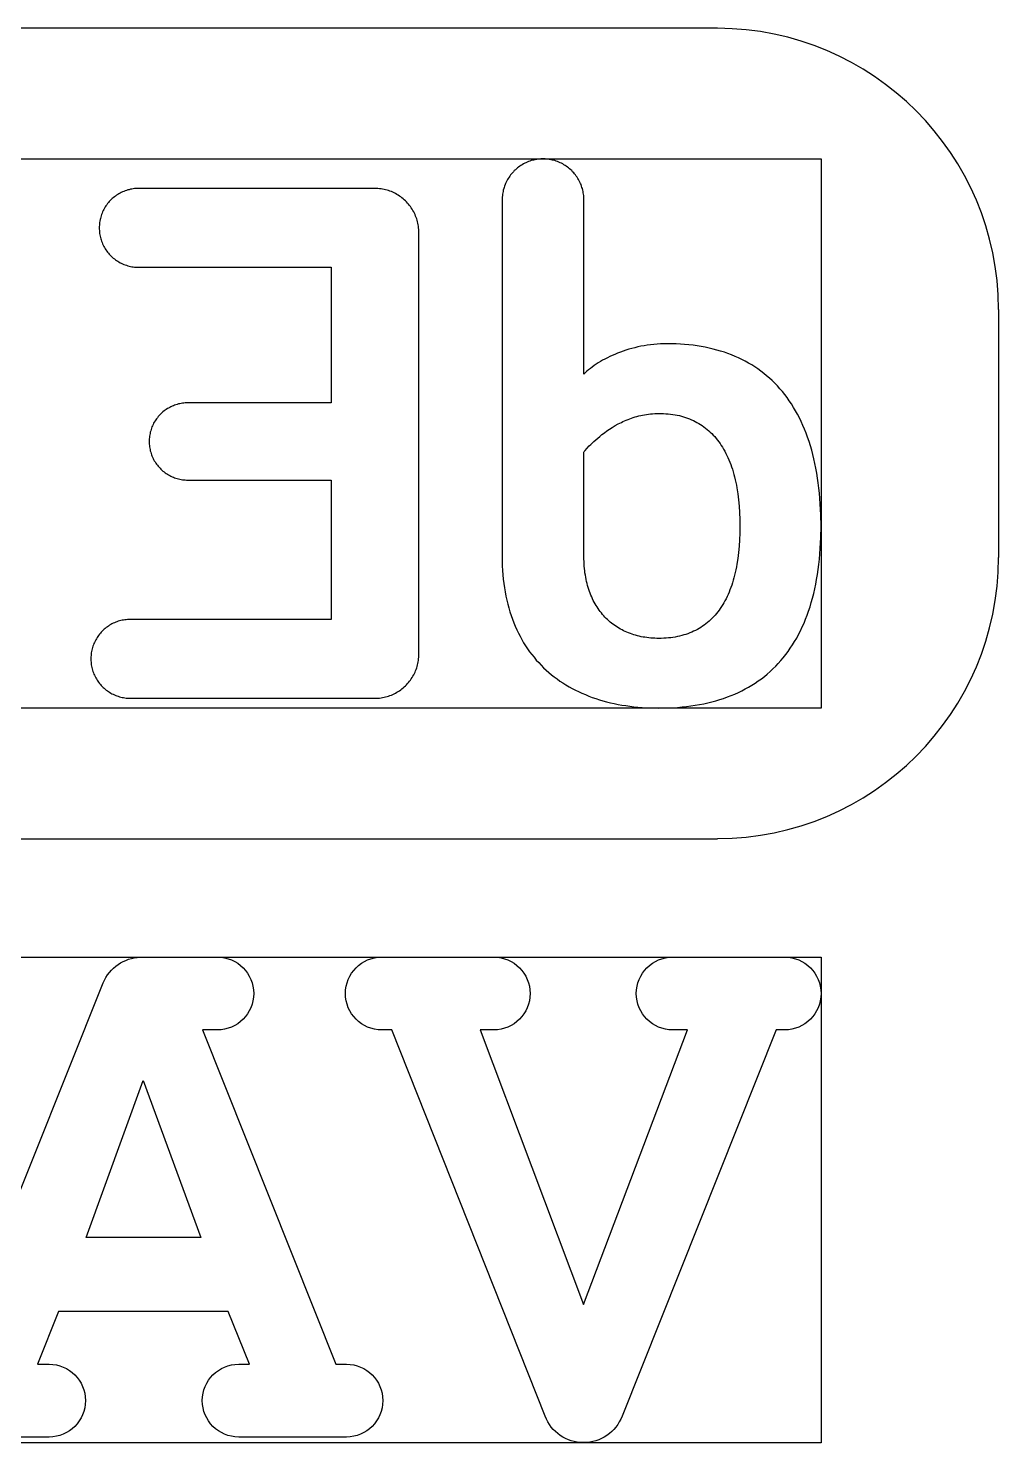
# Model space of a CAD drawing. Extents: x -770 to 754, y -86 to 233.
# Drawn here: x -532.72 to -522.33, y -6.02 to 9.13 of the extents above; entities that cross this region are included whole.
import ezdxf

# ---------------------------------------------------------------- set-up
doc = ezdxf.new("R2010")
doc.units = 0
doc.layers.add('2D_ACR_PLOT$ENGRAVING', color=1, linetype='CONTINUOUS')
doc.layers.add('2D_ACR_PLOT$NOPRINT', color=200, linetype='CONTINUOUS')

msp = doc.modelspace()

# ---------------------------------------------------------------- linework, layer by layer
at = {"layer": '2D_ACR_PLOT$ENGRAVING'}
for p, q in [((-525.337, 9.13), (-554.209, 9.13)), ((-527.245, 7.729), (-527.26, 7.727)), ((-527.23, 7.73), (-527.245, 7.729)), ((-527.215, 7.73), (-527.23, 7.73)), ((-527.2, 7.73), (-527.215, 7.73)), ((-527.185, 7.73), (-527.2, 7.73)), ((-527.17, 7.729), (-527.185, 7.73)), ((-527.155, 7.727), (-527.17, 7.729)), ((-527.535, 7.583), (-527.545, 7.571)), ((-527.525, 7.594), (-527.535, 7.583)), ((-527.515, 7.605), (-527.525, 7.594)), ((-527.504, 7.615), (-527.515, 7.605)), ((-527.492, 7.625), (-527.504, 7.615)), ((-527.481, 7.635), (-527.492, 7.625)), ((-527.469, 7.644), (-527.481, 7.635)), ((-527.456, 7.653), (-527.469, 7.644)), ((-527.444, 7.661), (-527.456, 7.653)), ((-527.431, 7.669), (-527.444, 7.661)), ((-527.418, 7.677), (-527.431, 7.669)), ((-527.404, 7.684), (-527.418, 7.677)), ((-527.391, 7.69), (-527.404, 7.684)), ((-527.377, 7.696), (-527.391, 7.69)), ((-527.363, 7.702), (-527.377, 7.696)), ((-527.349, 7.707), (-527.363, 7.702)), ((-527.334, 7.712), (-527.349, 7.707)), ((-527.32, 7.716), (-527.334, 7.712)), ((-527.305, 7.719), (-527.32, 7.716)), ((-527.29, 7.722), (-527.305, 7.719)), ((-527.275, 7.725), (-527.29, 7.722)), ((-527.26, 7.727), (-527.275, 7.725)), ((-527.14, 7.725), (-527.155, 7.727)), ((-527.125, 7.722), (-527.14, 7.725)), ((-527.11, 7.719), (-527.125, 7.722)), ((-527.095, 7.716), (-527.11, 7.719)), ((-527.081, 7.712), (-527.095, 7.716)), ((-527.066, 7.707), (-527.081, 7.712)), ((-527.052, 7.702), (-527.066, 7.707)), ((-527.038, 7.696), (-527.052, 7.702)), ((-527.024, 7.69), (-527.038, 7.696)), ((-527.011, 7.684), (-527.024, 7.69)), ((-526.997, 7.677), (-527.011, 7.684)), ((-526.984, 7.669), (-526.997, 7.677)), ((-526.971, 7.661), (-526.984, 7.669)), ((-526.959, 7.653), (-526.971, 7.661)), ((-526.946, 7.644), (-526.959, 7.653)), ((-526.934, 7.635), (-526.946, 7.644)), ((-526.923, 7.625), (-526.934, 7.635)), ((-526.911, 7.615), (-526.923, 7.625)), ((-526.9, 7.605), (-526.911, 7.615)), ((-526.89, 7.594), (-526.9, 7.605)), ((-526.879, 7.583), (-526.89, 7.594)), ((-526.87, 7.571), (-526.879, 7.583)), ((-527.625, 7.426), (-527.629, 7.412)), ((-527.62, 7.44), (-527.625, 7.426)), ((-527.614, 7.455), (-527.62, 7.44)), ((-527.609, 7.469), (-527.614, 7.455)), ((-527.602, 7.482), (-527.609, 7.469)), ((-527.595, 7.496), (-527.602, 7.482)), ((-527.588, 7.509), (-527.595, 7.496)), ((-527.58, 7.522), (-527.588, 7.509)), ((-527.572, 7.535), (-527.58, 7.522)), ((-527.564, 7.547), (-527.572, 7.535)), ((-527.555, 7.559), (-527.564, 7.547)), ((-527.545, 7.571), (-527.555, 7.559)), ((-526.86, 7.559), (-526.87, 7.571)), ((-526.851, 7.547), (-526.86, 7.559)), ((-526.843, 7.535), (-526.851, 7.547)), ((-526.834, 7.522), (-526.843, 7.535)), ((-526.827, 7.509), (-526.834, 7.522)), ((-526.819, 7.496), (-526.827, 7.509)), ((-526.813, 7.482), (-526.819, 7.496)), ((-526.806, 7.469), (-526.813, 7.482)), ((-526.8, 7.455), (-526.806, 7.469)), ((-526.795, 7.44), (-526.8, 7.455)), ((-526.79, 7.426), (-526.795, 7.44)), ((-526.786, 7.412), (-526.79, 7.426)), ((-531.854, 7.274), (-531.864, 7.263)), ((-531.844, 7.285), (-531.854, 7.274)), ((-531.834, 7.296), (-531.844, 7.285)), ((-531.823, 7.306), (-531.834, 7.296)), ((-531.812, 7.315), (-531.823, 7.306)), ((-531.8, 7.324), (-531.812, 7.315)), ((-531.789, 7.333), (-531.8, 7.324)), ((-531.776, 7.342), (-531.789, 7.333)), ((-531.764, 7.35), (-531.776, 7.342)), ((-531.752, 7.357), (-531.764, 7.35)), ((-531.739, 7.365), (-531.752, 7.357)), ((-531.726, 7.371), (-531.739, 7.365)), ((-531.712, 7.377), (-531.726, 7.371)), ((-531.699, 7.383), (-531.712, 7.377)), ((-531.685, 7.389), (-531.699, 7.383)), ((-531.671, 7.393), (-531.685, 7.389)), ((-531.657, 7.398), (-531.671, 7.393)), ((-531.643, 7.401), (-531.657, 7.398)), ((-531.628, 7.405), (-531.643, 7.401)), ((-531.614, 7.408), (-531.628, 7.405)), ((-531.599, 7.41), (-531.614, 7.408)), ((-531.585, 7.412), (-531.599, 7.41)), ((-531.57, 7.413), (-531.585, 7.412)), ((-531.555, 7.414), (-531.57, 7.413)), ((-531.541, 7.414), (-531.555, 7.414)), ((-529.009, 7.414), (-531.541, 7.414)), ((-528.992, 7.414), (-529.009, 7.414)), ((-528.976, 7.413), (-528.992, 7.414)), ((-528.96, 7.411), (-528.976, 7.413)), ((-528.943, 7.409), (-528.96, 7.411)), ((-528.927, 7.407), (-528.943, 7.409)), ((-528.911, 7.404), (-528.927, 7.407)), ((-528.895, 7.4), (-528.911, 7.404)), ((-528.879, 7.396), (-528.895, 7.4)), ((-528.863, 7.391), (-528.879, 7.396)), ((-528.848, 7.385), (-528.863, 7.391)), ((-528.832, 7.38), (-528.848, 7.385)), ((-528.817, 7.373), (-528.832, 7.38)), ((-528.802, 7.366), (-528.817, 7.373)), ((-528.788, 7.359), (-528.802, 7.366)), ((-528.773, 7.351), (-528.788, 7.359)), ((-528.759, 7.342), (-528.773, 7.351)), ((-528.746, 7.333), (-528.759, 7.342)), ((-528.732, 7.324), (-528.746, 7.333)), ((-528.719, 7.314), (-528.732, 7.324)), ((-528.706, 7.304), (-528.719, 7.314)), ((-528.694, 7.293), (-528.706, 7.304)), ((-528.682, 7.282), (-528.694, 7.293)), ((-528.67, 7.27), (-528.682, 7.282)), ((-527.645, 7.307), (-527.646, 7.292)), ((-527.646, 7.292), (-527.646, 3.47)), ((-527.643, 7.337), (-527.645, 7.322)), ((-527.645, 7.322), (-527.645, 7.307)), ((-527.641, 7.352), (-527.643, 7.337)), ((-527.639, 7.367), (-527.641, 7.352)), ((-527.636, 7.382), (-527.639, 7.367)), ((-527.633, 7.397), (-527.636, 7.382)), ((-527.629, 7.412), (-527.633, 7.397)), ((-526.782, 7.397), (-526.786, 7.412)), ((-526.779, 7.382), (-526.782, 7.397)), ((-526.776, 7.367), (-526.779, 7.382)), ((-526.773, 7.352), (-526.776, 7.367)), ((-526.772, 7.337), (-526.773, 7.352)), ((-526.77, 7.322), (-526.772, 7.337)), ((-526.77, 7.307), (-526.77, 7.322)), ((-526.769, 7.292), (-526.77, 7.307)), ((-526.769, 5.426), (-526.769, 7.292)), ((-531.937, 7.136), (-531.942, 7.122)), ((-531.932, 7.15), (-531.937, 7.136)), ((-531.926, 7.164), (-531.932, 7.15)), ((-531.92, 7.177), (-531.926, 7.164)), ((-531.913, 7.19), (-531.92, 7.177)), ((-531.906, 7.203), (-531.913, 7.19)), ((-531.898, 7.216), (-531.906, 7.203)), ((-531.89, 7.228), (-531.898, 7.216)), ((-531.882, 7.24), (-531.89, 7.228)), ((-531.873, 7.252), (-531.882, 7.24)), ((-531.864, 7.263), (-531.873, 7.252)), ((-528.659, 7.258), (-528.67, 7.27)), ((-528.648, 7.246), (-528.659, 7.258)), ((-528.638, 7.233), (-528.648, 7.246)), ((-528.628, 7.22), (-528.638, 7.233)), ((-528.619, 7.206), (-528.628, 7.22)), ((-528.61, 7.193), (-528.619, 7.206)), ((-528.601, 7.178), (-528.61, 7.193)), ((-528.593, 7.164), (-528.601, 7.178)), ((-528.586, 7.149), (-528.593, 7.164)), ((-528.579, 7.135), (-528.586, 7.149)), ((-528.572, 7.119), (-528.579, 7.135)), ((-531.961, 7.021), (-531.962, 7.007)), ((-531.962, 7.007), (-531.962, 6.992)), ((-531.962, 6.992), (-531.962, 6.977)), ((-531.962, 6.977), (-531.961, 6.963)), ((-531.96, 7.036), (-531.961, 7.021)), ((-531.958, 7.051), (-531.96, 7.036)), ((-531.956, 7.065), (-531.958, 7.051)), ((-531.953, 7.08), (-531.956, 7.065)), ((-531.95, 7.094), (-531.953, 7.08)), ((-531.946, 7.108), (-531.95, 7.094)), ((-531.942, 7.122), (-531.946, 7.108)), ((-528.567, 7.104), (-528.572, 7.119)), ((-528.561, 7.089), (-528.567, 7.104)), ((-528.556, 7.073), (-528.561, 7.089)), ((-528.552, 7.057), (-528.556, 7.073)), ((-528.548, 7.041), (-528.552, 7.057)), ((-528.545, 7.025), (-528.548, 7.041)), ((-528.543, 7.009), (-528.545, 7.025)), ((-528.541, 6.992), (-528.543, 7.009)), ((-528.539, 6.976), (-528.541, 6.992)), ((-528.538, 6.96), (-528.539, 6.976)), ((-531.961, 6.963), (-531.96, 6.948)), ((-531.96, 6.948), (-531.958, 6.933)), ((-531.958, 6.933), (-531.956, 6.919)), ((-531.956, 6.919), (-531.953, 6.904)), ((-531.953, 6.904), (-531.95, 6.89)), ((-531.95, 6.89), (-531.946, 6.876)), ((-531.946, 6.876), (-531.942, 6.862)), ((-531.942, 6.862), (-531.937, 6.848)), ((-531.937, 6.848), (-531.932, 6.834)), ((-531.932, 6.834), (-531.926, 6.82)), ((-531.926, 6.82), (-531.92, 6.807)), ((-528.538, 6.943), (-528.538, 6.96)), ((-528.538, 2.423), (-528.538, 6.943)), ((-531.92, 6.807), (-531.913, 6.794)), ((-531.913, 6.794), (-531.906, 6.781)), ((-531.906, 6.781), (-531.898, 6.768)), ((-531.898, 6.768), (-531.89, 6.756)), ((-531.89, 6.756), (-531.882, 6.744)), ((-531.882, 6.744), (-531.873, 6.732)), ((-531.873, 6.732), (-531.864, 6.721)), ((-531.864, 6.721), (-531.854, 6.71)), ((-531.854, 6.71), (-531.844, 6.699)), ((-531.844, 6.699), (-531.834, 6.688)), ((-531.834, 6.688), (-531.823, 6.678)), ((-531.823, 6.678), (-531.812, 6.669)), ((-531.812, 6.669), (-531.8, 6.66)), ((-531.8, 6.66), (-531.789, 6.651)), ((-531.789, 6.651), (-531.776, 6.642)), ((-531.776, 6.642), (-531.764, 6.634)), ((-531.764, 6.634), (-531.752, 6.627)), ((-531.752, 6.627), (-531.739, 6.619)), ((-531.739, 6.619), (-531.726, 6.613)), ((-531.726, 6.613), (-531.712, 6.607)), ((-531.712, 6.607), (-531.699, 6.601)), ((-531.699, 6.601), (-531.685, 6.595)), ((-531.685, 6.595), (-531.671, 6.591)), ((-531.671, 6.591), (-531.657, 6.586)), ((-531.657, 6.586), (-531.643, 6.583)), ((-531.643, 6.583), (-531.628, 6.579)), ((-531.628, 6.579), (-531.614, 6.576)), ((-531.614, 6.576), (-531.599, 6.574)), ((-531.599, 6.574), (-531.585, 6.572)), ((-531.585, 6.572), (-531.57, 6.571)), ((-531.57, 6.571), (-531.555, 6.57)), ((-531.555, 6.57), (-531.541, 6.57)), ((-531.541, 6.57), (-529.479, 6.57)), ((-529.479, 6.57), (-529.479, 5.118)), ((-522.325, 3.459), (-522.325, 6.119)), ((-526.492, 5.613), (-526.518, 5.6)), ((-526.465, 5.625), (-526.492, 5.613)), ((-526.437, 5.637), (-526.465, 5.625)), ((-526.408, 5.649), (-526.437, 5.637)), ((-526.379, 5.66), (-526.408, 5.649)), ((-526.349, 5.671), (-526.379, 5.66)), ((-526.319, 5.681), (-526.349, 5.671)), ((-526.287, 5.691), (-526.319, 5.681)), ((-526.256, 5.7), (-526.287, 5.691)), ((-526.224, 5.708), (-526.256, 5.7)), ((-526.191, 5.716), (-526.224, 5.708)), ((-526.158, 5.723), (-526.191, 5.716)), ((-526.124, 5.729), (-526.158, 5.723)), ((-526.09, 5.734), (-526.124, 5.729)), ((-526.055, 5.739), (-526.09, 5.734)), ((-526.02, 5.743), (-526.055, 5.739)), ((-525.985, 5.746), (-526.02, 5.743)), ((-525.949, 5.749), (-525.985, 5.746)), ((-525.913, 5.75), (-525.949, 5.749)), ((-525.877, 5.75), (-525.913, 5.75)), ((-525.829, 5.75), (-525.877, 5.75)), ((-525.782, 5.749), (-525.829, 5.75)), ((-525.735, 5.746), (-525.782, 5.749)), ((-525.69, 5.743), (-525.735, 5.746)), ((-525.644, 5.739), (-525.69, 5.743)), ((-525.6, 5.734), (-525.644, 5.739)), ((-525.556, 5.728), (-525.6, 5.734)), ((-525.512, 5.721), (-525.556, 5.728)), ((-525.469, 5.713), (-525.512, 5.721)), ((-525.427, 5.704), (-525.469, 5.713)), ((-525.386, 5.694), (-525.427, 5.704)), ((-525.345, 5.683), (-525.386, 5.694)), ((-525.305, 5.672), (-525.345, 5.683)), ((-525.265, 5.659), (-525.305, 5.672)), ((-525.226, 5.645), (-525.265, 5.659)), ((-525.188, 5.631), (-525.226, 5.645)), ((-525.15, 5.615), (-525.188, 5.631)), ((-525.113, 5.599), (-525.15, 5.615)), ((-526.737, 5.456), (-526.754, 5.441)), ((-526.719, 5.471), (-526.737, 5.456)), ((-526.7, 5.486), (-526.719, 5.471)), ((-526.681, 5.501), (-526.7, 5.486)), ((-526.66, 5.516), (-526.681, 5.501)), ((-526.638, 5.531), (-526.66, 5.516)), ((-526.616, 5.545), (-526.638, 5.531)), ((-526.593, 5.559), (-526.616, 5.545)), ((-526.569, 5.573), (-526.593, 5.559)), ((-526.544, 5.587), (-526.569, 5.573)), ((-526.518, 5.6), (-526.544, 5.587)), ((-525.077, 5.582), (-525.113, 5.599)), ((-525.041, 5.563), (-525.077, 5.582)), ((-525.007, 5.544), (-525.041, 5.563)), ((-524.972, 5.524), (-525.007, 5.544)), ((-524.939, 5.503), (-524.972, 5.524)), ((-524.906, 5.48), (-524.939, 5.503)), ((-524.874, 5.457), (-524.906, 5.48)), ((-524.843, 5.433), (-524.874, 5.457)), ((-526.754, 5.441), (-526.769, 5.426)), ((-524.812, 5.408), (-524.843, 5.433)), ((-524.782, 5.382), (-524.812, 5.408)), ((-524.753, 5.355), (-524.782, 5.382)), ((-524.724, 5.327), (-524.753, 5.355)), ((-524.697, 5.298), (-524.724, 5.327)), ((-524.67, 5.269), (-524.697, 5.298)), ((-524.643, 5.238), (-524.67, 5.269)), ((-524.618, 5.206), (-524.643, 5.238)), ((-524.593, 5.173), (-524.618, 5.206)), ((-524.569, 5.14), (-524.593, 5.173)), ((-531.301, 5.001), (-531.311, 4.991)), ((-531.29, 5.011), (-531.301, 5.001)), ((-531.279, 5.021), (-531.29, 5.011)), ((-531.268, 5.03), (-531.279, 5.021)), ((-531.256, 5.038), (-531.268, 5.03)), ((-531.245, 5.047), (-531.256, 5.038)), ((-531.232, 5.055), (-531.245, 5.047)), ((-531.22, 5.062), (-531.232, 5.055)), ((-531.207, 5.069), (-531.22, 5.062)), ((-531.195, 5.076), (-531.207, 5.069)), ((-531.181, 5.082), (-531.195, 5.076)), ((-531.168, 5.087), (-531.181, 5.082)), ((-531.155, 5.093), (-531.168, 5.087)), ((-531.141, 5.097), (-531.155, 5.093)), ((-531.127, 5.101), (-531.141, 5.097)), ((-531.113, 5.105), (-531.127, 5.101)), ((-531.099, 5.108), (-531.113, 5.105)), ((-531.085, 5.111), (-531.099, 5.108)), ((-531.071, 5.113), (-531.085, 5.111)), ((-531.056, 5.115), (-531.071, 5.113)), ((-531.042, 5.117), (-531.056, 5.115)), ((-531.028, 5.117), (-531.042, 5.117)), ((-531.013, 5.118), (-531.028, 5.117)), ((-529.479, 5.118), (-531.013, 5.118)), ((-526.055, 4.999), (-526.033, 5.001)), ((-526.033, 5.001), (-526.011, 5.003)), ((-526.011, 5.003), (-525.989, 5.003)), ((-525.989, 5.003), (-525.966, 5.004)), ((-525.966, 5.004), (-525.94, 5.003)), ((-525.94, 5.003), (-525.915, 5.003)), ((-525.915, 5.003), (-525.89, 5.001)), ((-525.89, 5.001), (-525.865, 4.999)), ((-524.546, 5.105), (-524.569, 5.14)), ((-524.523, 5.069), (-524.546, 5.105)), ((-524.502, 5.032), (-524.523, 5.069)), ((-524.481, 4.995), (-524.502, 5.032)), ((-531.397, 4.859), (-531.402, 4.845)), ((-531.391, 4.872), (-531.397, 4.859)), ((-531.385, 4.885), (-531.391, 4.872)), ((-531.379, 4.898), (-531.385, 4.885)), ((-531.372, 4.911), (-531.379, 4.898)), ((-531.364, 4.923), (-531.372, 4.911)), ((-531.356, 4.935), (-531.364, 4.923)), ((-531.348, 4.947), (-531.356, 4.935)), ((-531.339, 4.958), (-531.348, 4.947)), ((-531.33, 4.97), (-531.339, 4.958)), ((-531.321, 4.981), (-531.33, 4.97)), ((-531.311, 4.991), (-531.321, 4.981)), ((-526.495, 4.835), (-526.465, 4.854)), ((-526.465, 4.854), (-526.434, 4.873)), ((-526.434, 4.873), (-526.402, 4.891)), ((-526.402, 4.891), (-526.385, 4.899)), ((-526.385, 4.899), (-526.368, 4.908)), ((-526.368, 4.908), (-526.351, 4.916)), ((-526.351, 4.916), (-526.333, 4.924)), ((-526.333, 4.924), (-526.315, 4.932)), ((-526.315, 4.932), (-526.297, 4.939)), ((-526.297, 4.939), (-526.278, 4.946)), ((-526.278, 4.946), (-526.259, 4.953)), ((-526.259, 4.953), (-526.24, 4.96)), ((-526.24, 4.96), (-526.221, 4.966)), ((-526.221, 4.966), (-526.201, 4.971)), ((-526.201, 4.971), (-526.181, 4.977)), ((-526.181, 4.977), (-526.161, 4.982)), ((-526.161, 4.982), (-526.14, 4.986)), ((-526.14, 4.986), (-526.119, 4.99)), ((-526.119, 4.99), (-526.098, 4.994)), ((-526.098, 4.994), (-526.077, 4.997)), ((-526.077, 4.997), (-526.055, 4.999)), ((-525.865, 4.999), (-525.841, 4.996)), ((-525.841, 4.996), (-525.817, 4.993)), ((-525.817, 4.993), (-525.793, 4.989)), ((-525.793, 4.989), (-525.77, 4.985)), ((-525.77, 4.985), (-525.747, 4.98)), ((-525.747, 4.98), (-525.725, 4.974)), ((-525.725, 4.974), (-525.703, 4.968)), ((-525.703, 4.968), (-525.681, 4.961)), ((-525.681, 4.961), (-525.659, 4.954)), ((-525.659, 4.954), (-525.638, 4.946)), ((-525.638, 4.946), (-525.618, 4.937)), ((-525.618, 4.937), (-525.597, 4.928)), ((-525.597, 4.928), (-525.578, 4.918)), ((-525.578, 4.918), (-525.558, 4.908)), ((-525.558, 4.908), (-525.539, 4.897)), ((-525.539, 4.897), (-525.52, 4.885)), ((-525.52, 4.885), (-525.502, 4.873)), ((-525.502, 4.873), (-525.484, 4.86)), ((-525.484, 4.86), (-525.466, 4.847)), ((-524.461, 4.956), (-524.481, 4.995)), ((-524.442, 4.917), (-524.461, 4.956)), ((-524.423, 4.876), (-524.442, 4.917)), ((-524.405, 4.834), (-524.423, 4.876)), ((-531.426, 4.732), (-531.427, 4.718)), ((-531.427, 4.718), (-531.427, 4.704)), ((-531.427, 4.704), (-531.427, 4.689)), ((-531.425, 4.747), (-531.426, 4.732)), ((-531.423, 4.761), (-531.425, 4.747)), ((-531.421, 4.775), (-531.423, 4.761)), ((-531.418, 4.79), (-531.421, 4.775)), ((-531.415, 4.804), (-531.418, 4.79)), ((-531.411, 4.818), (-531.415, 4.804)), ((-531.407, 4.832), (-531.411, 4.818)), ((-531.402, 4.845), (-531.407, 4.832)), ((-526.681, 4.686), (-526.663, 4.703)), ((-526.663, 4.703), (-526.643, 4.721)), ((-526.643, 4.721), (-526.622, 4.739)), ((-526.622, 4.739), (-526.6, 4.758)), ((-526.6, 4.758), (-526.576, 4.778)), ((-526.576, 4.778), (-526.55, 4.797)), ((-526.55, 4.797), (-526.523, 4.816)), ((-526.523, 4.816), (-526.495, 4.835)), ((-525.466, 4.847), (-525.449, 4.833)), ((-525.449, 4.833), (-525.432, 4.819)), ((-525.432, 4.819), (-525.415, 4.803)), ((-525.415, 4.803), (-525.399, 4.788)), ((-525.399, 4.788), (-525.384, 4.772)), ((-525.384, 4.772), (-525.368, 4.755)), ((-525.368, 4.755), (-525.353, 4.737)), ((-525.353, 4.737), (-525.339, 4.719)), ((-525.339, 4.719), (-525.325, 4.701)), ((-525.325, 4.701), (-525.311, 4.681)), ((-524.389, 4.792), (-524.405, 4.834)), ((-524.373, 4.748), (-524.389, 4.792)), ((-524.357, 4.704), (-524.373, 4.748)), ((-524.343, 4.658), (-524.357, 4.704)), ((-531.427, 4.689), (-531.426, 4.675)), ((-531.426, 4.675), (-531.425, 4.66)), ((-531.425, 4.66), (-531.423, 4.646)), ((-531.423, 4.646), (-531.421, 4.632)), ((-531.421, 4.632), (-531.418, 4.618)), ((-531.418, 4.618), (-531.415, 4.604)), ((-531.415, 4.604), (-531.411, 4.59)), ((-531.411, 4.59), (-531.407, 4.576)), ((-531.407, 4.576), (-531.402, 4.562)), ((-531.402, 4.562), (-531.397, 4.549)), ((-531.397, 4.549), (-531.391, 4.535)), ((-526.769, 4.59), (-526.766, 4.595)), ((-526.769, 3.47), (-526.769, 4.59)), ((-526.766, 4.595), (-526.755, 4.608)), ((-526.755, 4.608), (-526.737, 4.628)), ((-526.737, 4.628), (-526.712, 4.655)), ((-526.712, 4.655), (-526.697, 4.67)), ((-526.697, 4.67), (-526.681, 4.686)), ((-525.311, 4.681), (-525.298, 4.662)), ((-525.298, 4.662), (-525.285, 4.641)), ((-525.285, 4.641), (-525.273, 4.62)), ((-525.273, 4.62), (-525.261, 4.599)), ((-525.261, 4.599), (-525.249, 4.576)), ((-525.249, 4.576), (-525.238, 4.554)), ((-525.238, 4.554), (-525.227, 4.53)), ((-524.329, 4.612), (-524.343, 4.658)), ((-524.317, 4.564), (-524.329, 4.612)), ((-524.305, 4.516), (-524.317, 4.564)), ((-531.391, 4.535), (-531.385, 4.522)), ((-531.385, 4.522), (-531.379, 4.509)), ((-531.379, 4.509), (-531.372, 4.497)), ((-531.372, 4.497), (-531.364, 4.484)), ((-531.364, 4.484), (-531.356, 4.472)), ((-531.356, 4.472), (-531.348, 4.46)), ((-531.348, 4.46), (-531.339, 4.449)), ((-531.339, 4.449), (-531.33, 4.438)), ((-531.33, 4.438), (-531.321, 4.427)), ((-531.321, 4.427), (-531.311, 4.416)), ((-531.311, 4.416), (-531.301, 4.406)), ((-531.301, 4.406), (-531.29, 4.396)), ((-531.29, 4.396), (-531.279, 4.387)), ((-525.227, 4.53), (-525.216, 4.506)), ((-525.216, 4.506), (-525.207, 4.482)), ((-525.207, 4.482), (-525.197, 4.457)), ((-525.197, 4.457), (-525.188, 4.431)), ((-525.188, 4.431), (-525.179, 4.405)), ((-525.179, 4.405), (-525.171, 4.378)), ((-524.294, 4.466), (-524.305, 4.516)), ((-524.284, 4.416), (-524.294, 4.466)), ((-524.274, 4.364), (-524.284, 4.416)), ((-531.279, 4.387), (-531.268, 4.377)), ((-531.268, 4.377), (-531.256, 4.369)), ((-531.256, 4.369), (-531.245, 4.361)), ((-531.245, 4.361), (-531.232, 4.353)), ((-531.232, 4.353), (-531.22, 4.345)), ((-531.22, 4.345), (-531.207, 4.338)), ((-531.207, 4.338), (-531.195, 4.332)), ((-531.195, 4.332), (-531.181, 4.326)), ((-531.181, 4.326), (-531.168, 4.32)), ((-531.168, 4.32), (-531.155, 4.315)), ((-531.155, 4.315), (-531.141, 4.31)), ((-531.141, 4.31), (-531.127, 4.306)), ((-531.127, 4.306), (-531.113, 4.302)), ((-531.113, 4.302), (-531.099, 4.299)), ((-531.099, 4.299), (-531.085, 4.296)), ((-531.085, 4.296), (-531.071, 4.294)), ((-531.071, 4.294), (-531.056, 4.292)), ((-531.056, 4.292), (-531.042, 4.291)), ((-531.042, 4.291), (-531.028, 4.29)), ((-531.028, 4.29), (-531.013, 4.29)), ((-531.013, 4.29), (-529.479, 4.29)), ((-529.479, 4.29), (-529.479, 2.797)), ((-525.171, 4.378), (-525.163, 4.351)), ((-525.163, 4.351), (-525.156, 4.323)), ((-525.156, 4.323), (-525.149, 4.294)), ((-525.149, 4.294), (-525.142, 4.265)), ((-525.142, 4.265), (-525.136, 4.235)), ((-524.266, 4.312), (-524.274, 4.364)), ((-524.258, 4.259), (-524.266, 4.312)), ((-524.251, 4.204), (-524.258, 4.259)), ((-525.136, 4.235), (-525.13, 4.205)), ((-525.13, 4.205), (-525.121, 4.142)), ((-525.121, 4.142), (-525.112, 4.077)), ((-524.246, 4.149), (-524.251, 4.204)), ((-524.237, 4.035), (-524.246, 4.149)), ((-525.112, 4.077), (-525.106, 4.01)), ((-525.106, 4.01), (-525.101, 3.941)), ((-525.101, 3.941), (-525.099, 3.869)), ((-524.231, 3.917), (-524.237, 4.035)), ((-525.099, 3.869), (-525.098, 3.795)), ((-525.098, 3.795), (-525.099, 3.721)), ((-524.229, 3.795), (-524.231, 3.917)), ((-524.231, 3.673), (-524.229, 3.795)), ((-525.101, 3.65), (-525.106, 3.581)), ((-525.099, 3.721), (-525.101, 3.65)), ((-524.237, 3.555), (-524.231, 3.673)), ((-525.112, 3.515), (-525.12, 3.451)), ((-525.106, 3.581), (-525.112, 3.515)), ((-524.246, 3.441), (-524.241, 3.498)), ((-524.241, 3.498), (-524.237, 3.555)), ((-527.646, 3.47), (-527.645, 3.42)), ((-527.645, 3.42), (-527.644, 3.371)), ((-527.644, 3.371), (-527.641, 3.322)), ((-526.769, 3.444), (-526.769, 3.47)), ((-526.768, 3.418), (-526.769, 3.444)), ((-526.767, 3.393), (-526.768, 3.418)), ((-526.765, 3.368), (-526.767, 3.393)), ((-526.763, 3.343), (-526.765, 3.368)), ((-526.761, 3.319), (-526.763, 3.343)), ((-525.135, 3.359), (-525.141, 3.329)), ((-525.13, 3.389), (-525.135, 3.359)), ((-525.12, 3.451), (-525.13, 3.389)), ((-524.259, 3.331), (-524.252, 3.386)), ((-524.252, 3.386), (-524.246, 3.441)), ((-527.641, 3.322), (-527.638, 3.274)), ((-527.638, 3.274), (-527.633, 3.227)), ((-527.633, 3.227), (-527.628, 3.181)), ((-526.758, 3.295), (-526.761, 3.319)), ((-526.754, 3.272), (-526.758, 3.295)), ((-526.75, 3.249), (-526.754, 3.272)), ((-526.746, 3.226), (-526.75, 3.249)), ((-526.741, 3.203), (-526.746, 3.226)), ((-526.735, 3.181), (-526.741, 3.203)), ((-525.178, 3.19), (-525.186, 3.164)), ((-525.17, 3.217), (-525.178, 3.19)), ((-525.162, 3.244), (-525.17, 3.217)), ((-525.155, 3.272), (-525.162, 3.244)), ((-525.148, 3.3), (-525.155, 3.272)), ((-525.141, 3.329), (-525.148, 3.3)), ((-524.285, 3.174), (-524.276, 3.226)), ((-524.276, 3.226), (-524.267, 3.278)), ((-524.267, 3.278), (-524.259, 3.331)), ((-527.628, 3.181), (-527.621, 3.135)), ((-527.621, 3.135), (-527.614, 3.091)), ((-527.614, 3.091), (-527.605, 3.047)), ((-527.605, 3.047), (-527.596, 3.004)), ((-526.73, 3.16), (-526.735, 3.181)), ((-526.724, 3.138), (-526.73, 3.16)), ((-526.717, 3.118), (-526.724, 3.138)), ((-526.71, 3.097), (-526.717, 3.118)), ((-526.702, 3.077), (-526.71, 3.097)), ((-526.695, 3.057), (-526.702, 3.077)), ((-526.686, 3.038), (-526.695, 3.057)), ((-526.678, 3.019), (-526.686, 3.038)), ((-525.235, 3.042), (-525.247, 3.019)), ((-525.225, 3.065), (-525.235, 3.042)), ((-525.214, 3.089), (-525.225, 3.065)), ((-525.205, 3.113), (-525.214, 3.089)), ((-525.195, 3.138), (-525.205, 3.113)), ((-525.186, 3.164), (-525.195, 3.138)), ((-524.319, 3.026), (-524.307, 3.075)), ((-524.307, 3.075), (-524.296, 3.124)), ((-524.296, 3.124), (-524.285, 3.174)), ((-527.596, 3.004), (-527.586, 2.961)), ((-527.586, 2.961), (-527.575, 2.92)), ((-527.575, 2.92), (-527.563, 2.879)), ((-526.669, 3), (-526.678, 3.019)), ((-526.659, 2.982), (-526.669, 3)), ((-526.649, 2.964), (-526.659, 2.982)), ((-526.639, 2.947), (-526.649, 2.964)), ((-526.629, 2.93), (-526.639, 2.947)), ((-526.618, 2.913), (-526.629, 2.93)), ((-526.606, 2.897), (-526.618, 2.913)), ((-526.595, 2.881), (-526.606, 2.897)), ((-526.582, 2.866), (-526.595, 2.881)), ((-525.322, 2.896), (-525.336, 2.878)), ((-525.308, 2.915), (-525.322, 2.896)), ((-525.295, 2.935), (-525.308, 2.915)), ((-525.282, 2.955), (-525.295, 2.935)), ((-525.27, 2.976), (-525.282, 2.955)), ((-525.258, 2.997), (-525.27, 2.976)), ((-525.247, 3.019), (-525.258, 2.997)), ((-524.377, 2.843), (-524.362, 2.887)), ((-524.362, 2.887), (-524.347, 2.932)), ((-524.347, 2.932), (-524.333, 2.979)), ((-524.333, 2.979), (-524.319, 3.026)), ((-531.851, 2.734), (-531.864, 2.726)), ((-531.839, 2.741), (-531.851, 2.734)), ((-531.826, 2.748), (-531.839, 2.741)), ((-531.813, 2.755), (-531.826, 2.748)), ((-531.8, 2.761), (-531.813, 2.755)), ((-531.786, 2.767), (-531.8, 2.761)), ((-531.773, 2.772), (-531.786, 2.767)), ((-531.759, 2.777), (-531.773, 2.772)), ((-531.745, 2.781), (-531.759, 2.777)), ((-531.731, 2.784), (-531.745, 2.781)), ((-531.717, 2.788), (-531.731, 2.784)), ((-531.702, 2.79), (-531.717, 2.788)), ((-531.688, 2.793), (-531.702, 2.79)), ((-531.673, 2.794), (-531.688, 2.793)), ((-531.659, 2.796), (-531.673, 2.794)), ((-531.644, 2.796), (-531.659, 2.796)), ((-531.63, 2.797), (-531.644, 2.796)), ((-529.479, 2.797), (-531.63, 2.797)), ((-527.563, 2.879), (-527.55, 2.839)), ((-527.55, 2.839), (-527.536, 2.8)), ((-527.536, 2.8), (-527.521, 2.761)), ((-527.521, 2.761), (-527.506, 2.724)), ((-526.57, 2.851), (-526.582, 2.866)), ((-526.557, 2.836), (-526.57, 2.851)), ((-526.544, 2.822), (-526.557, 2.836)), ((-526.531, 2.808), (-526.544, 2.822)), ((-526.517, 2.795), (-526.531, 2.808)), ((-526.503, 2.782), (-526.517, 2.795)), ((-526.488, 2.769), (-526.503, 2.782)), ((-526.473, 2.757), (-526.488, 2.769)), ((-526.458, 2.746), (-526.473, 2.757)), ((-526.443, 2.734), (-526.458, 2.746)), ((-526.427, 2.723), (-526.443, 2.734)), ((-525.48, 2.737), (-525.498, 2.724)), ((-525.462, 2.75), (-525.48, 2.737)), ((-525.445, 2.764), (-525.462, 2.75)), ((-525.428, 2.779), (-525.445, 2.764)), ((-525.412, 2.794), (-525.428, 2.779)), ((-525.396, 2.809), (-525.412, 2.794)), ((-525.38, 2.825), (-525.396, 2.809)), ((-525.365, 2.842), (-525.38, 2.825)), ((-525.35, 2.86), (-525.365, 2.842)), ((-525.336, 2.878), (-525.35, 2.86)), ((-524.43, 2.716), (-524.411, 2.757)), ((-524.411, 2.757), (-524.394, 2.799)), ((-524.394, 2.799), (-524.377, 2.843)), ((-532, 2.577), (-532.007, 2.564)), ((-531.993, 2.59), (-532, 2.577)), ((-531.985, 2.602), (-531.993, 2.59)), ((-531.977, 2.614), (-531.985, 2.602)), ((-531.969, 2.626), (-531.977, 2.614)), ((-531.96, 2.638), (-531.969, 2.626)), ((-531.95, 2.649), (-531.96, 2.638)), ((-531.941, 2.66), (-531.95, 2.649)), ((-531.931, 2.671), (-531.941, 2.66)), ((-531.92, 2.681), (-531.931, 2.671)), ((-531.91, 2.691), (-531.92, 2.681)), ((-531.899, 2.7), (-531.91, 2.691)), ((-531.887, 2.709), (-531.899, 2.7)), ((-531.875, 2.718), (-531.887, 2.709)), ((-531.864, 2.726), (-531.875, 2.718)), ((-527.506, 2.724), (-527.489, 2.687)), ((-527.489, 2.687), (-527.472, 2.651)), ((-527.472, 2.651), (-527.454, 2.616)), ((-527.454, 2.616), (-527.435, 2.581)), ((-527.435, 2.581), (-527.415, 2.547)), ((-526.411, 2.713), (-526.427, 2.723)), ((-526.394, 2.703), (-526.411, 2.713)), ((-526.378, 2.693), (-526.394, 2.703)), ((-526.361, 2.684), (-526.378, 2.693)), ((-526.344, 2.676), (-526.361, 2.684)), ((-526.326, 2.667), (-526.344, 2.676)), ((-526.308, 2.659), (-526.326, 2.667)), ((-526.29, 2.652), (-526.308, 2.659)), ((-526.272, 2.645), (-526.29, 2.652)), ((-526.253, 2.638), (-526.272, 2.645)), ((-526.234, 2.632), (-526.253, 2.638)), ((-526.215, 2.627), (-526.234, 2.632)), ((-526.195, 2.621), (-526.215, 2.627)), ((-526.176, 2.617), (-526.195, 2.621)), ((-526.156, 2.612), (-526.176, 2.617)), ((-526.136, 2.608), (-526.156, 2.612)), ((-526.115, 2.605), (-526.136, 2.608)), ((-526.095, 2.602), (-526.115, 2.605)), ((-526.074, 2.6), (-526.095, 2.602)), ((-526.053, 2.597), (-526.074, 2.6)), ((-526.031, 2.596), (-526.053, 2.597)), ((-526.01, 2.595), (-526.031, 2.596)), ((-525.988, 2.594), (-526.01, 2.595)), ((-525.966, 2.594), (-525.988, 2.594)), ((-525.94, 2.594), (-525.966, 2.594)), ((-525.914, 2.595), (-525.94, 2.594)), ((-525.889, 2.596), (-525.914, 2.595)), ((-525.864, 2.599), (-525.889, 2.596)), ((-525.839, 2.601), (-525.864, 2.599)), ((-525.815, 2.604), (-525.839, 2.601)), ((-525.791, 2.608), (-525.815, 2.604)), ((-525.768, 2.613), (-525.791, 2.608)), ((-525.745, 2.618), (-525.768, 2.613)), ((-525.722, 2.623), (-525.745, 2.618)), ((-525.7, 2.63), (-525.722, 2.623)), ((-525.678, 2.636), (-525.7, 2.63)), ((-525.656, 2.644), (-525.678, 2.636)), ((-525.635, 2.652), (-525.656, 2.644)), ((-525.614, 2.66), (-525.635, 2.652)), ((-525.594, 2.67), (-525.614, 2.66)), ((-525.574, 2.679), (-525.594, 2.67)), ((-525.554, 2.69), (-525.574, 2.679)), ((-525.535, 2.701), (-525.554, 2.69)), ((-525.516, 2.712), (-525.535, 2.701)), ((-525.498, 2.724), (-525.516, 2.712)), ((-524.512, 2.56), (-524.49, 2.597)), ((-524.49, 2.597), (-524.469, 2.636)), ((-524.469, 2.636), (-524.449, 2.675)), ((-524.449, 2.675), (-524.43, 2.716)), ((-532.049, 2.426), (-532.05, 2.411)), ((-532.047, 2.44), (-532.049, 2.426)), ((-532.044, 2.454), (-532.047, 2.44)), ((-532.041, 2.469), (-532.044, 2.454)), ((-532.038, 2.483), (-532.041, 2.469)), ((-532.034, 2.497), (-532.038, 2.483)), ((-532.029, 2.511), (-532.034, 2.497)), ((-532.024, 2.524), (-532.029, 2.511)), ((-532.019, 2.538), (-532.024, 2.524)), ((-532.013, 2.551), (-532.019, 2.538)), ((-532.007, 2.564), (-532.013, 2.551)), ((-527.415, 2.547), (-527.394, 2.515)), ((-527.394, 2.515), (-527.373, 2.482)), ((-527.373, 2.482), (-527.351, 2.451)), ((-527.351, 2.451), (-527.328, 2.421)), ((-524.607, 2.42), (-524.582, 2.453)), ((-524.582, 2.453), (-524.558, 2.488)), ((-524.558, 2.488), (-524.534, 2.523)), ((-524.534, 2.523), (-524.512, 2.56)), ((-532.051, 2.397), (-532.052, 2.382)), ((-532.052, 2.382), (-532.052, 2.367)), ((-532.052, 2.367), (-532.051, 2.353)), ((-532.05, 2.411), (-532.051, 2.397)), ((-532.051, 2.353), (-532.05, 2.338)), ((-532.05, 2.338), (-532.049, 2.324)), ((-532.049, 2.324), (-532.047, 2.309)), ((-532.047, 2.309), (-532.044, 2.295)), ((-532.044, 2.295), (-532.041, 2.281)), ((-532.041, 2.281), (-532.038, 2.267)), ((-528.567, 2.262), (-528.561, 2.278)), ((-528.561, 2.278), (-528.556, 2.294)), ((-528.556, 2.294), (-528.552, 2.31)), ((-528.552, 2.31), (-528.548, 2.326)), ((-528.548, 2.326), (-528.545, 2.342)), ((-528.545, 2.342), (-528.543, 2.358)), ((-528.543, 2.358), (-528.541, 2.374)), ((-528.541, 2.374), (-528.539, 2.391)), ((-528.539, 2.391), (-528.538, 2.407)), ((-528.538, 2.407), (-528.538, 2.423)), ((-527.328, 2.421), (-527.304, 2.391)), ((-527.304, 2.391), (-527.28, 2.362)), ((-527.28, 2.362), (-527.254, 2.334)), ((-527.254, 2.334), (-527.228, 2.306)), ((-527.228, 2.306), (-527.201, 2.28)), ((-527.201, 2.28), (-527.174, 2.254)), ((-524.744, 2.267), (-524.715, 2.295)), ((-524.715, 2.295), (-524.687, 2.325)), ((-524.687, 2.325), (-524.659, 2.356)), ((-524.659, 2.356), (-524.633, 2.387)), ((-524.633, 2.387), (-524.607, 2.42)), ((-532.038, 2.267), (-532.034, 2.253)), ((-532.034, 2.253), (-532.029, 2.239)), ((-532.029, 2.239), (-532.024, 2.225)), ((-532.024, 2.225), (-532.019, 2.212)), ((-532.019, 2.212), (-532.013, 2.198)), ((-532.013, 2.198), (-532.007, 2.185)), ((-532.007, 2.185), (-532, 2.172)), ((-532, 2.172), (-531.993, 2.16)), ((-531.993, 2.16), (-531.985, 2.147)), ((-531.985, 2.147), (-531.977, 2.135)), ((-531.977, 2.135), (-531.969, 2.123)), ((-531.969, 2.123), (-531.96, 2.112)), ((-528.648, 2.121), (-528.638, 2.134)), ((-528.638, 2.134), (-528.628, 2.147)), ((-528.628, 2.147), (-528.619, 2.16)), ((-528.619, 2.16), (-528.61, 2.174)), ((-528.61, 2.174), (-528.601, 2.188)), ((-528.601, 2.188), (-528.593, 2.203)), ((-528.593, 2.203), (-528.586, 2.217)), ((-528.586, 2.217), (-528.579, 2.232)), ((-528.579, 2.232), (-528.572, 2.247)), ((-528.572, 2.247), (-528.567, 2.262)), ((-527.174, 2.254), (-527.146, 2.229)), ((-527.146, 2.229), (-527.117, 2.205)), ((-527.117, 2.205), (-527.087, 2.181)), ((-527.087, 2.181), (-527.057, 2.159)), ((-527.057, 2.159), (-527.026, 2.137)), ((-527.026, 2.137), (-526.994, 2.116)), ((-524.935, 2.115), (-524.901, 2.138)), ((-524.901, 2.138), (-524.868, 2.162)), ((-524.868, 2.162), (-524.836, 2.186)), ((-524.836, 2.186), (-524.805, 2.212)), ((-524.805, 2.212), (-524.774, 2.239)), ((-524.774, 2.239), (-524.744, 2.267)), ((-531.96, 2.112), (-531.95, 2.1)), ((-531.95, 2.1), (-531.941, 2.09)), ((-531.941, 2.09), (-531.931, 2.079)), ((-531.931, 2.079), (-531.92, 2.069)), ((-531.92, 2.069), (-531.91, 2.059)), ((-531.91, 2.059), (-531.899, 2.049)), ((-531.899, 2.049), (-531.887, 2.04)), ((-531.887, 2.04), (-531.875, 2.032)), ((-531.875, 2.032), (-531.864, 2.023)), ((-531.864, 2.023), (-531.851, 2.016)), ((-531.851, 2.016), (-531.839, 2.008)), ((-531.839, 2.008), (-531.826, 2.001)), ((-531.826, 2.001), (-531.813, 1.995)), ((-531.813, 1.995), (-531.8, 1.988)), ((-531.8, 1.988), (-531.786, 1.983)), ((-531.786, 1.983), (-531.773, 1.978)), ((-531.773, 1.978), (-531.759, 1.973)), ((-531.759, 1.973), (-531.745, 1.969)), ((-528.895, 1.967), (-528.879, 1.971)), ((-528.879, 1.971), (-528.863, 1.976)), ((-528.863, 1.976), (-528.848, 1.981)), ((-528.848, 1.981), (-528.832, 1.987)), ((-528.832, 1.987), (-528.817, 1.994)), ((-528.817, 1.994), (-528.802, 2.001)), ((-528.802, 2.001), (-528.788, 2.008)), ((-528.788, 2.008), (-528.774, 2.016)), ((-528.774, 2.016), (-528.759, 2.024)), ((-528.759, 2.024), (-528.746, 2.033)), ((-528.746, 2.033), (-528.732, 2.043)), ((-528.732, 2.043), (-528.719, 2.053)), ((-528.719, 2.053), (-528.706, 2.063)), ((-528.706, 2.063), (-528.694, 2.074)), ((-528.694, 2.074), (-528.682, 2.085)), ((-528.682, 2.085), (-528.67, 2.097)), ((-528.67, 2.097), (-528.659, 2.109)), ((-528.659, 2.109), (-528.648, 2.121)), ((-526.994, 2.116), (-526.962, 2.096)), ((-526.962, 2.096), (-526.929, 2.076)), ((-526.929, 2.076), (-526.895, 2.058)), ((-526.895, 2.058), (-526.861, 2.04)), ((-526.861, 2.04), (-526.826, 2.023)), ((-526.826, 2.023), (-526.791, 2.006)), ((-526.791, 2.006), (-526.754, 1.991)), ((-526.754, 1.991), (-526.718, 1.976)), ((-526.718, 1.976), (-526.68, 1.962)), ((-525.232, 1.966), (-525.193, 1.981)), ((-525.193, 1.981), (-525.154, 1.997)), ((-525.154, 1.997), (-525.115, 2.014)), ((-525.115, 2.014), (-525.078, 2.033)), ((-525.078, 2.033), (-525.041, 2.052)), ((-525.041, 2.052), (-525.005, 2.072)), ((-525.005, 2.072), (-524.97, 2.093)), ((-524.97, 2.093), (-524.935, 2.115)), ((-531.745, 1.969), (-531.731, 1.965)), ((-531.731, 1.965), (-531.717, 1.962)), ((-531.717, 1.962), (-531.702, 1.959)), ((-531.702, 1.959), (-531.688, 1.957)), ((-531.688, 1.957), (-531.673, 1.955)), ((-531.673, 1.955), (-531.659, 1.954)), ((-531.659, 1.954), (-531.644, 1.953)), ((-531.644, 1.953), (-531.63, 1.953)), ((-531.63, 1.953), (-529.009, 1.953)), ((-529.009, 1.953), (-528.992, 1.953)), ((-528.992, 1.953), (-528.976, 1.954)), ((-528.976, 1.954), (-528.96, 1.955)), ((-528.96, 1.955), (-528.943, 1.957)), ((-528.943, 1.957), (-528.927, 1.96)), ((-528.927, 1.96), (-528.911, 1.963)), ((-528.911, 1.963), (-528.895, 1.967)), ((-526.68, 1.962), (-526.643, 1.949)), ((-526.643, 1.949), (-526.604, 1.937)), ((-526.604, 1.937), (-526.565, 1.925)), ((-526.565, 1.925), (-526.526, 1.915)), ((-526.526, 1.915), (-526.486, 1.905)), ((-526.486, 1.905), (-526.445, 1.895)), ((-526.445, 1.895), (-526.404, 1.887)), ((-526.404, 1.887), (-526.362, 1.88)), ((-526.362, 1.88), (-526.32, 1.873)), ((-526.32, 1.873), (-526.277, 1.867)), ((-526.277, 1.867), (-526.234, 1.862)), ((-526.234, 1.862), (-526.191, 1.857)), ((-526.191, 1.857), (-526.147, 1.854)), ((-526.147, 1.854), (-526.102, 1.851)), ((-526.102, 1.851), (-526.057, 1.849)), ((-526.057, 1.849), (-526.012, 1.848)), ((-526.012, 1.848), (-525.966, 1.847)), ((-525.966, 1.847), (-525.915, 1.848)), ((-525.915, 1.848), (-525.865, 1.849)), ((-525.865, 1.849), (-525.815, 1.851)), ((-525.815, 1.851), (-525.766, 1.855)), ((-525.766, 1.855), (-525.718, 1.859)), ((-525.718, 1.859), (-525.67, 1.864)), ((-525.67, 1.864), (-525.623, 1.87)), ((-525.623, 1.87), (-525.577, 1.877)), ((-525.577, 1.877), (-525.531, 1.885)), ((-525.531, 1.885), (-525.486, 1.893)), ((-525.486, 1.893), (-525.442, 1.903)), ((-525.442, 1.903), (-525.399, 1.914)), ((-525.399, 1.914), (-525.356, 1.925)), ((-525.356, 1.925), (-525.314, 1.938)), ((-525.314, 1.938), (-525.273, 1.951)), ((-525.273, 1.951), (-525.232, 1.966)), ((-554.209, 0.447), (-525.337, 0.447)), ((-531.522, -0.822), (-530.697, -0.822)), ((-528.935, -0.822), (-527.736, -0.822)), ((-525.818, -0.822), (-524.619, -0.822)), ((-533.554, -5.183), (-531.919, -1.097)), ((-530.697, -1.601), (-530.857, -1.601)), ((-530.857, -1.601), (-529.429, -5.183)), ((-528.828, -1.601), (-528.935, -1.601)), ((-527.186, -5.741), (-528.828, -1.601)), ((-527.736, -1.601), (-527.881, -1.601)), ((-527.881, -1.601), (-526.773, -4.542)), ((-526.773, -4.542), (-525.658, -1.601)), ((-524.711, -1.601), (-526.361, -5.741)), ((-525.658, -1.601), (-525.818, -1.601)), ((-524.619, -1.601), (-524.711, -1.601)), ((-532.102, -3.824), (-531.491, -2.143)), ((-531.491, -2.143), (-530.873, -3.824)), ((-530.873, -3.824), (-532.102, -3.824)), ((-532.4, -4.618), (-532.622, -5.183)), ((-530.582, -4.618), (-532.4, -4.618)), ((-530.353, -5.183), (-530.582, -4.618)), ((-532.622, -5.183), (-532.5, -5.183)), ((-530.468, -5.183), (-530.353, -5.183)), ((-529.429, -5.183), (-529.314, -5.183)), ((-532.5, -5.963), (-533.653, -5.963)), ((-529.314, -5.963), (-530.468, -5.963))]:
    msp.add_line(p, q, dxfattribs=at)
for centre, start, end in [((-525.346, 6.11), 0.1677, 89.8323), ((-525.346, 3.468), 270.1677, 359.8323)]:
    msp.add_arc(centre, 3.02, start, end, dxfattribs=at)
at = {"layer": '2D_ACR_PLOT$ENGRAVING', "extrusion": (0, 0, -1)}
for centre, radius, start, end in [((531.508, -1.266), 0.444, 22.3516, 88.2581), ((530.697, -1.211), 0.39, 90, 270), ((528.935, -1.211), 0.39, 270, 90), ((527.736, -1.211), 0.39, 90, 270), ((525.818, -1.211), 0.39, 270, 90), ((524.619, -1.211), 0.39, 90, 270), ((532.5, -5.573), 0.39, 90, 270), ((530.468, -5.573), 0.39, 270, 90), ((529.314, -5.573), 0.39, 90, 270), ((526.773, -5.581), 0.442, 201.1633, 338.8367)]:
    msp.add_arc(centre, radius, start, end, dxfattribs=at)
at = {"layer": '2D_ACR_PLOT$NOPRINT'}
for p, q in [((-555.317, 7.73), (-524.229, 7.73)), ((-524.229, 7.73), (-524.229, 1.847)), ((-524.229, 1.847), (-555.317, 1.847)), ((-555.431, -0.822), (-524.229, -0.822)), ((-524.229, -0.822), (-524.229, -6.024)), ((-524.229, -6.024), (-555.431, -6.024))]:
    msp.add_line(p, q, dxfattribs=at)

doc.saveas('drawing.dxf')
